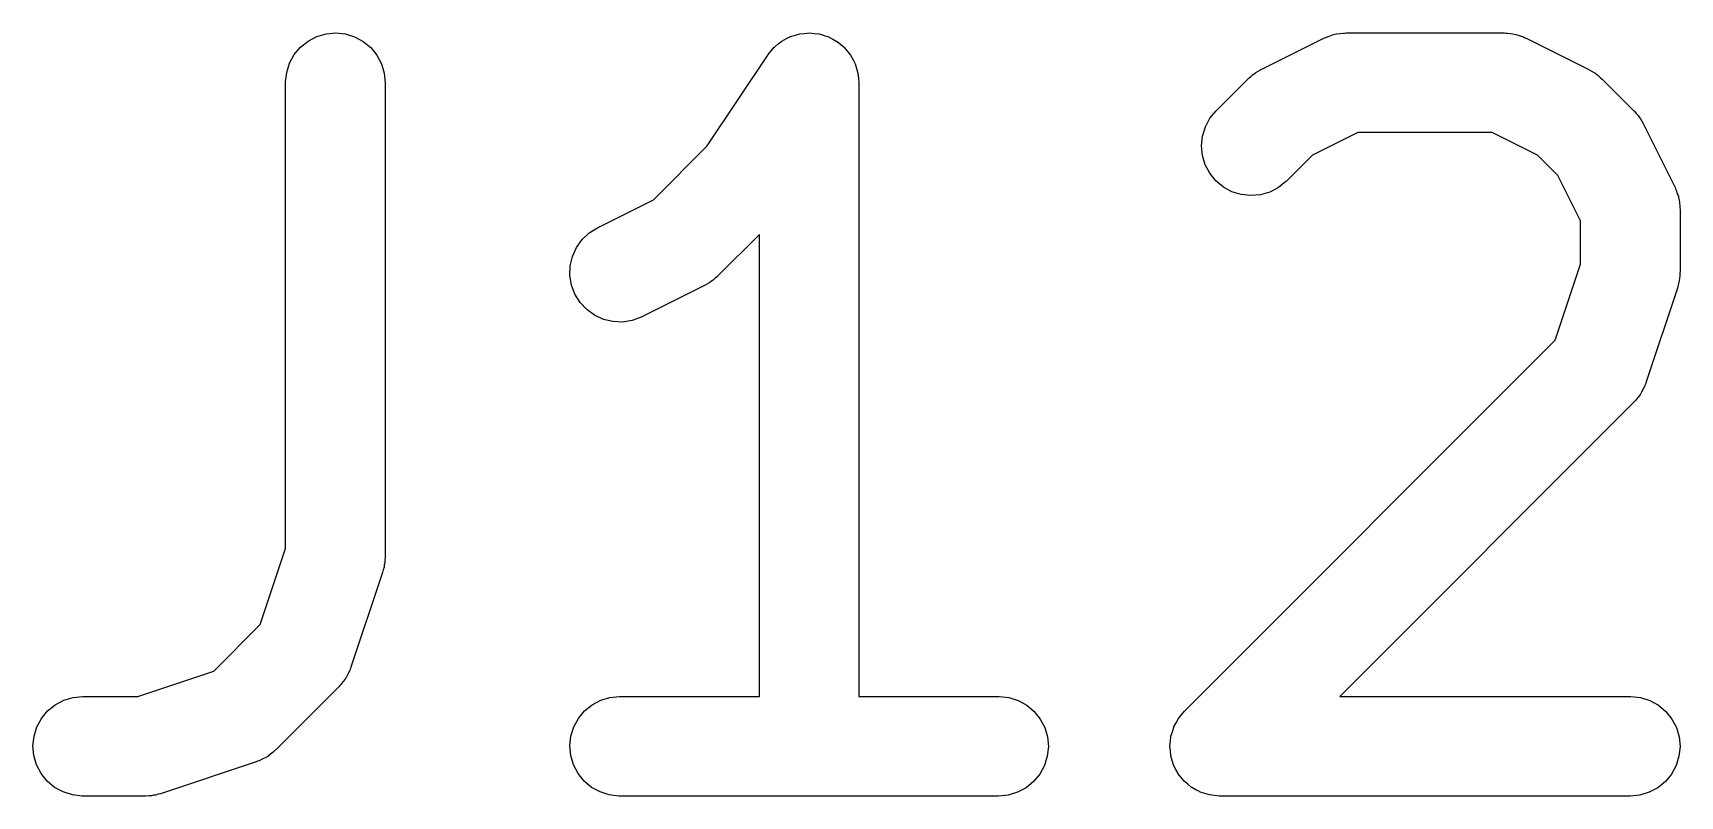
# Model space of a CAD drawing. Extents: x 4.1 to 76.2, y 7.7 to 62.
# Drawn here: x 62.971 to 65.454, y 45.254 to 46.404 of the extents above; entities that cross this region are included whole.
import ezdxf

# ---------------------------------------------------------------- set-up
doc = ezdxf.new("R2010")
doc.units = 0
doc.layers.add('BLACK', color=7, linetype='CONTINUOUS')

msp = doc.modelspace()

# ---------------------------------------------------------------- linework, layer by layer
at = {"layer": 'BLACK', "linetype": 'CONTINUOUS'}
for p, q in [((63.3746, 46.3826), (63.386, 46.3918)), ((63.386, 46.3918), (63.399, 46.3986)), ((63.399, 46.3986), (63.413, 46.4027)), ((63.413, 46.4027), (63.4276, 46.404)), ((63.4276, 46.404), (63.4422, 46.4025)), ((63.4422, 46.4025), (63.4561, 46.3982)), ((63.4561, 46.3982), (63.469, 46.3912)), ((63.469, 46.3912), (63.4803, 46.3819)), ((64.0948, 46.3874), (64.1003, 46.3918)), ((64.1003, 46.3918), (64.1003, 46.3918)), ((64.1003, 46.3918), (64.1004, 46.3918)), ((64.1004, 46.3918), (64.1072, 46.3954)), ((64.1072, 46.3954), (64.1133, 46.3986)), ((64.1133, 46.3986), (64.1133, 46.3986)), ((64.1133, 46.3986), (64.1134, 46.3986)), ((64.1134, 46.3986), (64.1206, 46.4007)), ((64.1206, 46.4007), (64.1273, 46.4027)), ((64.1273, 46.4027), (64.1274, 46.4027)), ((64.1274, 46.4027), (64.1346, 46.4034)), ((64.1274, 46.4027), (64.1274, 46.4027)), ((64.1346, 46.4034), (64.1419, 46.404)), ((64.1419, 46.404), (64.142, 46.404)), ((64.1419, 46.404), (64.1419, 46.404)), ((64.142, 46.404), (64.1495, 46.4032)), ((64.1495, 46.4032), (64.1564, 46.4025)), ((64.1564, 46.4025), (64.1565, 46.4025)), ((64.1565, 46.4025), (64.1566, 46.4025)), ((64.1566, 46.4025), (64.1639, 46.4002)), ((64.1639, 46.4002), (64.1704, 46.3982)), ((64.1704, 46.3982), (64.1705, 46.3981)), ((64.1705, 46.3981), (64.1705, 46.3981)), ((64.1705, 46.3981), (64.1771, 46.3946)), ((64.1771, 46.3946), (64.1833, 46.3912)), ((64.1833, 46.3912), (64.1833, 46.3912)), ((64.1833, 46.3912), (64.1834, 46.3911)), ((64.1834, 46.3911), (64.189, 46.3865)), ((64.8221, 46.3485), (64.9173, 46.3961)), ((64.9173, 46.3961), (64.9183, 46.3966)), ((64.9183, 46.3966), (64.9204, 46.3973)), ((64.9204, 46.3973), (64.9223, 46.3984)), ((64.9223, 46.3984), (64.9272, 46.3998)), ((64.9272, 46.3998), (64.932, 46.4016)), ((64.932, 46.4016), (64.9342, 46.402)), ((64.9342, 46.402), (64.9363, 46.4026)), ((64.9363, 46.4026), (64.9414, 46.4031)), ((64.9414, 46.4031), (64.9465, 46.4039)), ((64.9465, 46.4039), (64.9487, 46.4038)), ((64.9487, 46.4038), (64.9509, 46.404)), ((64.9509, 46.404), (65.189, 46.404)), ((65.189, 46.404), (65.19, 46.404)), ((65.19, 46.404), (65.1922, 46.4038)), ((65.1922, 46.4038), (65.1944, 46.4038)), ((65.1944, 46.4038), (65.1995, 46.403)), ((65.1995, 46.403), (65.2046, 46.4024)), ((65.2046, 46.4024), (65.2067, 46.4017)), ((65.2067, 46.4017), (65.2089, 46.4013)), ((65.2089, 46.4013), (65.2136, 46.3995)), ((65.2136, 46.3995), (65.2185, 46.398)), ((65.2185, 46.398), (65.2205, 46.3969)), ((65.2205, 46.3969), (65.2225, 46.3961)), ((65.2225, 46.3961), (65.3178, 46.3485)), ((63.3581, 46.3586), (63.3652, 46.3714)), ((63.3652, 46.3714), (63.3746, 46.3826)), ((63.4803, 46.3819), (63.4895, 46.3705)), ((63.4895, 46.3705), (63.4964, 46.3576)), ((63.9878, 46.2339), (64.079, 46.3706)), ((64.079, 46.3706), (64.0795, 46.3714)), ((64.0795, 46.3715), (64.0843, 46.3771)), ((64.0795, 46.3714), (64.0795, 46.3715)), ((64.0795, 46.3714), (64.0795, 46.3714)), ((64.0795, 46.3714), (64.0795, 46.3714)), ((64.0843, 46.3771), (64.0889, 46.3826)), ((64.0889, 46.3826), (64.089, 46.3827)), ((64.0889, 46.3826), (64.0889, 46.3826)), ((64.089, 46.3827), (64.0948, 46.3874)), ((64.189, 46.3865), (64.1946, 46.3819)), ((64.1946, 46.3819), (64.1946, 46.3818)), ((64.1946, 46.3818), (64.1947, 46.3818)), ((64.1947, 46.3818), (64.1995, 46.3758)), ((64.1995, 46.3758), (64.2038, 46.3705)), ((64.2038, 46.3705), (64.2039, 46.3705)), ((64.2039, 46.3705), (64.2039, 46.3704)), ((64.2039, 46.3704), (64.2076, 46.3635)), ((63.3521, 46.3301), (63.3537, 46.3446)), ((63.3537, 46.3446), (63.3581, 46.3586)), ((63.4964, 46.3576), (63.5006, 46.3436)), ((63.5006, 46.3436), (63.5021, 46.329)), ((64.2076, 46.3635), (64.2107, 46.3576)), ((64.2107, 46.3576), (64.2107, 46.3575)), ((64.2107, 46.3575), (64.2107, 46.3575)), ((64.2107, 46.3575), (64.2129, 46.3504)), ((64.2129, 46.3504), (64.2149, 46.3436)), ((64.2149, 46.3436), (64.2149, 46.3435)), ((64.2149, 46.3435), (64.215, 46.3435)), ((64.215, 46.3435), (64.2157, 46.3361)), ((64.8067, 46.3378), (64.8097, 46.3407)), ((64.8097, 46.3407), (64.8124, 46.3424)), ((64.8124, 46.3424), (64.8148, 46.3443)), ((64.8148, 46.3443), (64.8185, 46.3462)), ((64.8185, 46.3462), (64.8221, 46.3485)), ((65.3178, 46.3485), (65.3187, 46.348)), ((65.3187, 46.348), (65.3222, 46.3457)), ((65.3222, 46.3457), (65.3259, 46.3437)), ((65.3259, 46.3437), (65.3284, 46.3417)), ((65.3284, 46.3417), (65.331, 46.34)), ((63.3521, 46.329), (63.3521, 46.3301)), ((63.3521, 45.6269), (63.3521, 46.329)), ((63.5021, 46.329), (63.5021, 45.6147)), ((64.2157, 46.3361), (64.2164, 46.329)), ((64.2164, 46.329), (64.2164, 45.404)), ((64.755, 46.2868), (64.8026, 46.3344)), ((64.8026, 46.3344), (64.8034, 46.3352)), ((64.8034, 46.3352), (64.8067, 46.3378)), ((65.331, 46.34), (65.334, 46.3371)), ((65.334, 46.3371), (65.3373, 46.3344)), ((65.3373, 46.3344), (65.3849, 46.2868)), ((64.7388, 46.2626), (64.7457, 46.2755)), ((64.7457, 46.2755), (64.755, 46.2868)), ((65.3849, 46.2868), (65.3856, 46.2861)), ((65.3856, 46.2861), (65.3882, 46.2828)), ((65.3882, 46.2828), (65.3911, 46.2797)), ((65.3911, 46.2797), (65.3928, 46.2771)), ((65.3928, 46.2771), (65.3947, 46.2746)), ((65.3947, 46.2746), (65.3967, 46.2709)), ((65.3967, 46.2709), (65.3989, 46.2673)), ((65.3989, 46.2673), (65.4465, 46.1721)), ((64.733, 46.234), (64.7345, 46.2486)), ((64.7345, 46.2486), (64.7388, 46.2626)), ((64.9686, 46.254), (64.9001, 46.2198)), ((65.1713, 46.254), (64.9686, 46.254)), ((65.2398, 46.2198), (65.1713, 46.254)), ((63.9065, 46.1526), (63.9878, 46.2339)), ((64.7344, 46.2195), (64.733, 46.234)), ((64.7386, 46.2054), (64.7344, 46.2195)), ((64.9001, 46.2198), (64.8611, 46.1807)), ((65.2702, 46.1894), (65.2398, 46.2198)), ((64.7454, 46.1925), (64.7386, 46.2054)), ((64.7546, 46.1811), (64.7454, 46.1925)), ((64.7659, 46.1717), (64.7546, 46.1811)), ((64.7787, 46.1647), (64.7659, 46.1717)), ((64.8489, 46.1709), (64.8359, 46.1641)), ((64.8603, 46.18), (64.8489, 46.1709)), ((64.8611, 46.1807), (64.8603, 46.18)), ((65.3045, 46.1208), (65.2702, 46.1894)), ((65.4465, 46.1721), (65.447, 46.1711)), ((65.447, 46.1711), (65.4478, 46.1691)), ((65.4478, 46.1691), (65.4488, 46.1671)), ((65.4488, 46.1671), (65.4503, 46.1622)), ((63.8221, 46.1104), (63.9065, 46.1526)), ((64.7927, 46.1604), (64.7787, 46.1647)), ((64.8072, 46.1588), (64.7927, 46.1604)), ((64.8218, 46.1601), (64.8072, 46.1588)), ((64.8359, 46.1641), (64.8218, 46.1601)), ((65.4503, 46.1622), (65.452, 46.1574)), ((65.452, 46.1574), (65.4524, 46.1552)), ((65.4524, 46.1552), (65.453, 46.1531)), ((65.453, 46.1531), (65.4535, 46.148)), ((65.4535, 46.148), (65.4543, 46.1429)), ((65.4543, 46.1429), (65.4542, 46.1407)), ((65.3045, 46.0555), (65.3045, 46.1208)), ((65.4542, 46.1407), (65.4545, 46.1385)), ((65.4545, 46.1385), (65.4545, 46.0433)), ((63.7906, 46.0806), (63.7991, 46.0925)), ((63.7991, 46.0925), (63.8097, 46.1026)), ((63.8097, 46.1026), (63.8221, 46.1104)), ((64.0664, 46.1003), (64.0039, 46.0379)), ((64.0664, 45.404), (64.0664, 46.1003)), ((63.7813, 46.053), (63.7846, 46.0673)), ((63.7846, 46.0673), (63.7906, 46.0806)), ((63.7808, 46.0384), (63.7813, 46.053)), ((65.2663, 45.941), (65.3045, 46.0555)), ((65.4544, 46.0423), (65.454, 46.0381)), ((65.4545, 46.0433), (65.4544, 46.0423)), ((63.7832, 46.0239), (63.7808, 46.0384)), ((63.7883, 46.0102), (63.7832, 46.0239)), ((63.9844, 46.0238), (63.8892, 45.9762)), ((63.988, 46.0261), (63.9844, 46.0238)), ((63.9917, 46.028), (63.988, 46.0261)), ((63.9942, 46.03), (63.9917, 46.028)), ((63.9968, 46.0316), (63.9942, 46.03)), ((63.9999, 46.0345), (63.9968, 46.0316)), ((64.0032, 46.0372), (63.9999, 46.0345)), ((64.0039, 46.0379), (64.0032, 46.0372)), ((65.4506, 46.0196), (65.403, 45.8767)), ((65.4515, 46.0237), (65.4506, 46.0196)), ((65.4528, 46.0277), (65.4515, 46.0237)), ((65.4532, 46.0308), (65.4528, 46.0277)), ((65.4539, 46.0339), (65.4532, 46.0308)), ((65.454, 46.0381), (65.4539, 46.0339)), ((63.796, 45.9978), (63.7883, 46.0102)), ((63.806, 45.9871), (63.796, 45.9978)), ((63.8179, 45.9785), (63.806, 45.9871)), ((63.8312, 45.9724), (63.8179, 45.9785)), ((63.8454, 45.969), (63.8312, 45.9724)), ((63.86, 45.9684), (63.8454, 45.969)), ((63.8745, 45.9707), (63.86, 45.9684)), ((63.8882, 45.9758), (63.8745, 45.9707)), ((63.8892, 45.9762), (63.8882, 45.9758)), ((64.7074, 45.3821), (65.2663, 45.941)), ((65.4011, 45.8716), (65.3987, 45.8671)), ((65.4017, 45.8737), (65.4011, 45.8716)), ((65.4027, 45.8757), (65.4017, 45.8737)), ((65.403, 45.8767), (65.4027, 45.8757)), ((65.3849, 45.8474), (64.9415, 45.404)), ((65.3863, 45.8491), (65.3849, 45.8474)), ((65.3879, 45.8506), (65.3863, 45.8491)), ((65.3909, 45.8548), (65.3879, 45.8506)), ((65.3942, 45.8587), (65.3909, 45.8548)), ((65.3952, 45.8607), (65.3942, 45.8587)), ((65.3965, 45.8625), (65.3952, 45.8607)), ((65.3987, 45.8671), (65.3965, 45.8625)), ((63.3139, 45.5124), (63.3521, 45.6269)), ((63.5004, 45.5991), (63.4992, 45.5951)), ((63.5008, 45.6022), (63.5004, 45.5991)), ((63.5015, 45.6053), (63.5008, 45.6022)), ((63.5016, 45.6095), (63.5015, 45.6053)), ((63.5021, 45.6137), (63.5016, 45.6095)), ((63.5021, 45.6147), (63.5021, 45.6137)), ((63.4982, 45.591), (63.4506, 45.4482)), ((63.4992, 45.5951), (63.4982, 45.591)), ((63.2437, 45.4422), (63.3139, 45.5124)), ((63.4503, 45.4472), (63.4493, 45.4452)), ((63.4506, 45.4482), (63.4503, 45.4472)), ((63.1292, 45.404), (63.2437, 45.4422)), ((63.4355, 45.422), (63.4339, 45.4205)), ((63.4385, 45.4262), (63.4355, 45.422)), ((63.4418, 45.4302), (63.4385, 45.4262)), ((63.4428, 45.4321), (63.4418, 45.4302)), ((63.4441, 45.4339), (63.4428, 45.4321)), ((63.4463, 45.4385), (63.4441, 45.4339)), ((63.4487, 45.4431), (63.4463, 45.4385)), ((63.4493, 45.4452), (63.4487, 45.4431)), ((63.0046, 45.3915), (63.0175, 45.3984)), ((63.0175, 45.3984), (63.0316, 45.4026)), ((63.0316, 45.4026), (63.0461, 45.404)), ((63.0461, 45.404), (63.1292, 45.404)), ((63.4325, 45.4188), (63.3373, 45.3236)), ((63.4339, 45.4205), (63.4325, 45.4188)), ((63.8141, 45.3915), (63.8271, 45.3984)), ((63.8271, 45.3984), (63.8411, 45.4026)), ((63.8411, 45.4026), (63.8556, 45.404)), ((63.8556, 45.404), (64.0664, 45.404)), ((64.2164, 45.404), (64.4271, 45.404)), ((64.4271, 45.404), (64.4281, 45.404)), ((64.4281, 45.404), (64.4427, 45.4024)), ((64.4427, 45.4024), (64.4566, 45.398)), ((64.4566, 45.398), (64.4694, 45.3909)), ((64.9415, 45.404), (65.3795, 45.404)), ((65.3795, 45.404), (65.3805, 45.404)), ((65.3805, 45.404), (65.395, 45.4024)), ((65.395, 45.4024), (65.409, 45.398)), ((65.409, 45.398), (65.4218, 45.3909)), ((62.9839, 45.371), (62.9933, 45.3822)), ((62.9933, 45.3822), (63.0046, 45.3915)), ((63.7935, 45.371), (63.8028, 45.3822)), ((63.8028, 45.3822), (63.8141, 45.3915)), ((64.4694, 45.3909), (64.4807, 45.3815)), ((64.4807, 45.3815), (64.4898, 45.3701)), ((64.6982, 45.371), (64.7028, 45.3765)), ((64.7028, 45.3765), (64.7074, 45.3821)), ((65.4218, 45.3909), (65.433, 45.3815)), ((65.433, 45.3815), (65.4422, 45.3701)), ((62.9727, 45.3441), (62.977, 45.3581)), ((62.977, 45.3581), (62.9839, 45.371)), ((63.7822, 45.3441), (63.7865, 45.3581)), ((63.7865, 45.3581), (63.7935, 45.371)), ((64.4898, 45.3701), (64.4966, 45.3571)), ((64.4966, 45.3571), (64.5007, 45.3431)), ((64.6869, 45.3441), (64.6891, 45.351)), ((64.6891, 45.351), (64.6912, 45.3578)), ((64.6912, 45.358), (64.6913, 45.3581)), ((64.6912, 45.3578), (64.6912, 45.358)), ((64.6913, 45.3581), (64.6947, 45.3644)), ((64.6947, 45.3644), (64.6981, 45.3707)), ((64.6981, 45.3707), (64.6982, 45.3708)), ((64.6982, 45.3708), (64.6982, 45.371)), ((65.4422, 45.3701), (65.449, 45.3571)), ((65.449, 45.3571), (65.4531, 45.3431)), ((62.9711, 45.3295), (62.9727, 45.3441)), ((62.9725, 45.315), (62.9711, 45.3295)), ((63.3365, 45.3229), (63.3348, 45.3215)), ((63.3373, 45.3236), (63.3365, 45.3229)), ((63.7806, 45.3295), (63.7822, 45.3441)), ((63.782, 45.315), (63.7806, 45.3295)), ((64.5021, 45.3285), (64.5005, 45.3139)), ((64.5007, 45.3431), (64.5021, 45.3285)), ((64.6854, 45.3295), (64.6862, 45.3366)), ((64.6854, 45.3294), (64.6854, 45.3295)), ((64.6854, 45.3293), (64.6854, 45.3294)), ((64.6861, 45.3221), (64.6854, 45.3293)), ((64.6867, 45.315), (64.6861, 45.3221)), ((64.6862, 45.3366), (64.6869, 45.3438)), ((64.6869, 45.344), (64.6869, 45.3441)), ((64.6869, 45.3438), (64.6869, 45.344)), ((65.4545, 45.3285), (65.4529, 45.3139)), ((65.4531, 45.3431), (65.4545, 45.3285)), ((62.9766, 45.3009), (62.9725, 45.315)), ((62.9834, 45.288), (62.9766, 45.3009)), ((63.3079, 45.3055), (63.1651, 45.2579)), ((63.3099, 45.3064), (63.3079, 45.3055)), ((63.3121, 45.307), (63.3099, 45.3064)), ((63.3166, 45.3094), (63.3121, 45.307)), ((63.3213, 45.3114), (63.3166, 45.3094)), ((63.3231, 45.3127), (63.3213, 45.3114)), ((63.3251, 45.3137), (63.3231, 45.3127)), ((63.3291, 45.3169), (63.3251, 45.3137)), ((63.3333, 45.3199), (63.3291, 45.3169)), ((63.3348, 45.3215), (63.3333, 45.3199)), ((63.7861, 45.3009), (63.782, 45.315)), ((63.7929, 45.288), (63.7861, 45.3009)), ((64.4962, 45.3), (64.4893, 45.2871)), ((64.5005, 45.3139), (64.4962, 45.3)), ((64.6868, 45.3148), (64.6867, 45.315)), ((64.6868, 45.3147), (64.6868, 45.3148)), ((64.6888, 45.3078), (64.6868, 45.3147)), ((64.6909, 45.3009), (64.6888, 45.3078)), ((64.6909, 45.3008), (64.6909, 45.3009)), ((64.691, 45.3007), (64.6909, 45.3008)), ((64.6944, 45.2941), (64.691, 45.3007)), ((65.4486, 45.3), (65.4416, 45.2871)), ((65.4529, 45.3139), (65.4486, 45.3)), ((62.9925, 45.2765), (62.9834, 45.288)), ((63.0037, 45.2671), (62.9925, 45.2765)), ((63.8021, 45.2765), (63.7929, 45.288)), ((63.8133, 45.2671), (63.8021, 45.2765)), ((64.4799, 45.2758), (64.4686, 45.2666)), ((64.4893, 45.2871), (64.4799, 45.2758)), ((64.6977, 45.288), (64.6944, 45.2941)), ((64.6977, 45.2879), (64.6977, 45.288)), ((64.6978, 45.2877), (64.6977, 45.2879)), ((64.7024, 45.2821), (64.6978, 45.2877)), ((64.7068, 45.2765), (64.7024, 45.2821)), ((64.7069, 45.2765), (64.7068, 45.2765)), ((64.707, 45.2764), (64.7069, 45.2765)), ((64.7125, 45.2718), (64.707, 45.2764)), ((65.4323, 45.2758), (65.421, 45.2666)), ((65.4416, 45.2871), (65.4323, 45.2758)), ((63.0166, 45.2601), (63.0037, 45.2671)), ((63.0305, 45.2557), (63.0166, 45.2601)), ((63.0451, 45.254), (63.0305, 45.2557)), ((63.0461, 45.254), (63.0451, 45.254)), ((63.1414, 45.254), (63.0461, 45.254)), ((63.1456, 45.2544), (63.1414, 45.254)), ((63.1498, 45.2545), (63.1456, 45.2544)), ((63.1528, 45.2551), (63.1498, 45.2545)), ((63.1559, 45.2554), (63.1528, 45.2551)), ((63.16, 45.2567), (63.1559, 45.2554)), ((63.1641, 45.2575), (63.16, 45.2567)), ((63.1651, 45.2579), (63.1641, 45.2575)), ((63.8261, 45.2601), (63.8133, 45.2671)), ((63.8401, 45.2557), (63.8261, 45.2601)), ((63.8546, 45.254), (63.8401, 45.2557)), ((63.8556, 45.254), (63.8546, 45.254)), ((64.4271, 45.254), (63.8556, 45.254)), ((64.4416, 45.2554), (64.4271, 45.254)), ((64.4557, 45.2597), (64.4416, 45.2554)), ((64.4686, 45.2666), (64.4557, 45.2597)), ((64.718, 45.2671), (64.7125, 45.2718)), ((64.7182, 45.2671), (64.718, 45.2671)), ((64.7183, 45.267), (64.7182, 45.2671)), ((64.7246, 45.2635), (64.7183, 45.267)), ((64.7309, 45.2601), (64.7246, 45.2635)), ((64.731, 45.26), (64.7309, 45.2601)), ((64.7311, 45.26), (64.731, 45.26)), ((64.738, 45.2578), (64.7311, 45.26)), ((64.7448, 45.2557), (64.738, 45.2578)), ((64.7449, 45.2556), (64.7448, 45.2557)), ((64.7451, 45.2556), (64.7449, 45.2556)), ((64.7522, 45.2548), (64.7451, 45.2556)), ((64.7594, 45.254), (64.7522, 45.2548)), ((64.7596, 45.254), (64.7594, 45.254)), ((64.7604, 45.254), (64.7596, 45.254)), ((64.7596, 45.254), (64.7596, 45.254)), ((64.7596, 45.254), (64.7596, 45.254)), ((65.3795, 45.254), (64.7604, 45.254)), ((65.394, 45.2554), (65.3795, 45.254)), ((65.408, 45.2597), (65.394, 45.2554)), ((65.421, 45.2666), (65.408, 45.2597))]:
    msp.add_line(p, q, dxfattribs=at)

doc.saveas('drawing.dxf')
